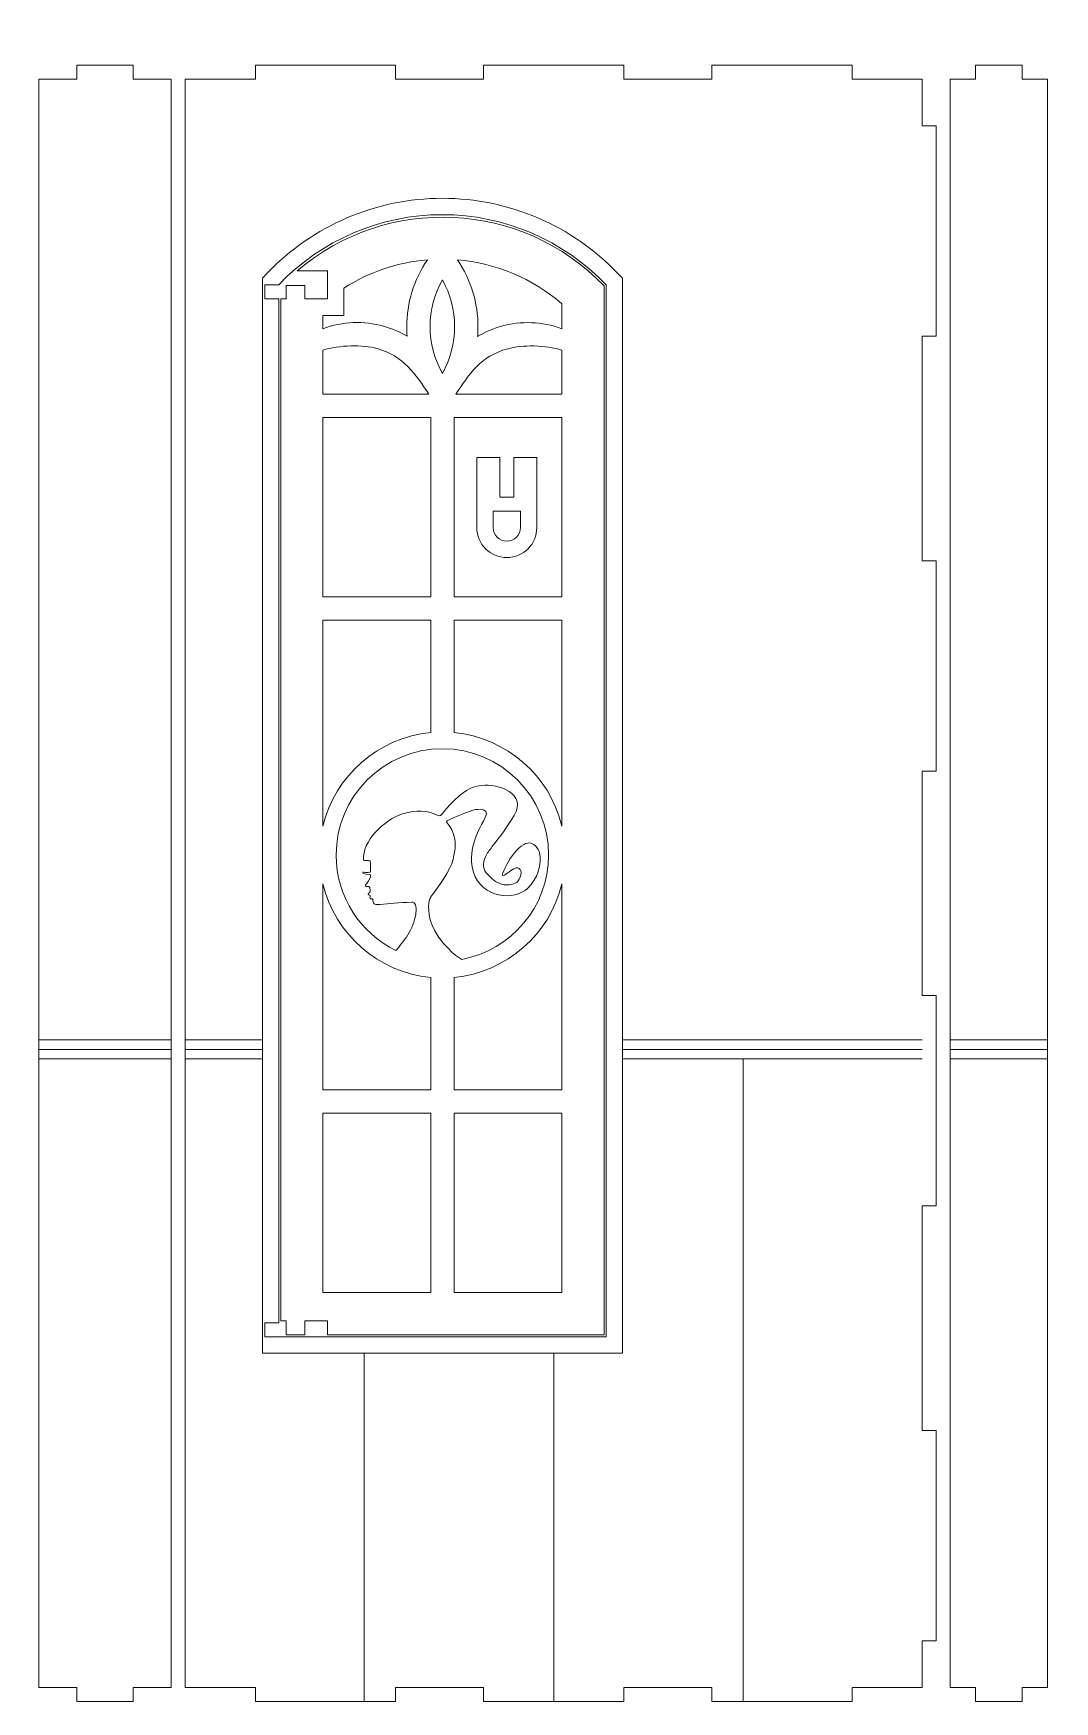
# Model space of a CAD drawing. Header units: millimetres. Extents: x -1649 to 1065, y -1734 to 2335.
# Drawn here: x -790 to -571.5, y -21.5 to 335.3 of the extents above; entities that cross this region are included whole.
import ezdxf

# ---------------------------------------------------------------- set-up
doc = ezdxf.new("R2010")
doc.units = ezdxf.units.MM
doc.header["$MEASUREMENT"] = 0
doc.layers.add('Camada 1', color=7, linetype='Continuous')

msp = doc.modelspace()

# ---------------------------------------------------------------- linework, layer by layer
at = {"layer": 'Camada 1', "color": 250, "lineweight": 20}
for points, knots in [([(-355.1404, 621.2196), (-355.1404, 621.2196), (-615.1403, 621.2196), (-615.1403, 621.2196), (-615.1403, 621.2196), (-615.1403, 621.2196), (-635.1403, 601.2196), (-635.1403, 601.2196), (-635.1403, 601.2196), (-635.1403, 601.2196), (-785.1403, 601.2196), (-785.1403, 601.2196), (-785.1403, 601.2196), (-785.1403, 601.2196), (-785.1403, 636.2196), (-785.1403, 636.2196), (-785.1403, 636.2196), (-785.1403, 636.2196), (-805.1403, 656.2196), (-805.1403, 656.2196), (-805.1403, 656.2196), (-805.1403, 656.2196), (-1045.1402, 656.2196), (-1045.1402, 656.2196), (-1045.1402, 656.2196), (-1045.1402, 656.2196), (-1065.1402, 636.2196), (-1065.1402, 636.2196), (-1065.1402, 636.2196), (-1065.1402, 636.2196), (-1065.1402, 370.5626), (-1065.1402, 370.5626), (-1065.1402, 370.5626), (-978.7741, 323.6996), (-875.8428, 318.427), (-785.1403, 356.2197), (-785.1403, 356.2197), (-785.1403, 356.2197), (-785.1403, 426.2197), (-785.1403, 426.2197), (-785.1403, 426.2197), (-785.1403, 426.2197), (-775.1403, 426.2197), (-775.1403, 426.2197), (-775.1403, 426.2197), (-767.9801, 406.415), (-749.1783, 393.2197), (-728.119, 393.2197), (-728.119, 393.2197), (-728.119, 393.2197), (-697.1616, 393.2197), (-697.1616, 393.2197), (-697.1616, 393.2197), (-676.1023, 393.2197), (-657.3005, 406.415), (-650.1403, 426.2197), (-650.1403, 426.2197), (-650.1403, 426.2197), (-635.1403, 426.2197), (-635.1403, 426.2197), (-635.1403, 426.2197), (-635.1403, 426.2197), (-635.1403, 410.2197), (-635.1403, 410.2197), (-635.1403, 410.2197), (-635.1403, 397.9975), (-623.8903, 391.4697), (-601.3903, 386.9697), (-601.3903, 386.9697), (-578.8903, 382.4697), (-546.2515, 380.2197), (-485.1404, 380.2197), (-485.1404, 380.2197), (-424.0293, 380.2197), (-391.3904, 382.4697), (-368.8904, 386.9697), (-368.8904, 386.9697), (-346.3904, 391.4697), (-335.1404, 397.9975), (-335.1404, 410.2197), (-335.1404, 410.2197), (-335.1404, 410.2197), (-335.1404, 601.2196), (-335.1404, 601.2196), (-335.1404, 601.2196), (-335.1404, 601.2196), (-355.1404, 621.2196), (-355.1404, 621.2196)], [0, 0, 0, 0, 0.04347826, 0.04347826, 0.04347826, 0.04347826, 0.08695652, 0.08695652, 0.08695652, 0.08695652, 0.13043478, 0.13043478, 0.13043478, 0.13043478, 0.17391304, 0.17391304, 0.17391304, 0.17391304, 0.2173913, 0.2173913, 0.2173913, 0.2173913, 0.26086957, 0.26086957, 0.26086957, 0.26086957, 0.30434783, 0.30434783, 0.30434783, 0.30434783, 0.34782609, 0.34782609, 0.34782609, 0.34782609, 0.39130435, 0.39130435, 0.39130435, 0.39130435, 0.43478261, 0.43478261, 0.43478261, 0.43478261, 0.47826087, 0.47826087, 0.47826087, 0.47826087, 0.52173913, 0.52173913, 0.52173913, 0.52173913, 0.56521739, 0.56521739, 0.56521739, 0.56521739, 0.60869565, 0.60869565, 0.60869565, 0.60869565, 0.65217391, 0.65217391, 0.65217391, 0.65217391, 0.69565217, 0.69565217, 0.69565217, 0.69565217, 0.73913043, 0.73913043, 0.73913043, 0.73913043, 0.7826087, 0.7826087, 0.7826087, 0.7826087, 0.82608696, 0.82608696, 0.82608696, 0.82608696, 0.86956522, 0.86956522, 0.86956522, 0.86956522, 0.91304348, 0.91304348, 0.91304348, 0.91304348, 1, 1, 1, 1]), ([(-788.7676, 325.481), (-788.7676, 325.481), (-788.7676, -18.519), (-788.7676, -18.519), (-788.7676, -18.519), (-788.7676, -18.519), (-780.6255, -18.519), (-780.6255, -18.519), (-780.6255, -18.519), (-780.6255, -18.519), (-780.6255, -21.519), (-780.6255, -21.519), (-780.6255, -21.519), (-780.6255, -21.519), (-768.6255, -21.519), (-768.6255, -21.519), (-768.6255, -21.519), (-768.6255, -21.519), (-768.6255, -18.519), (-768.6255, -18.519), (-768.6255, -18.519), (-768.6255, -18.519), (-760.4834, -18.519), (-760.4834, -18.519), (-760.4834, -18.519), (-760.4834, -18.519), (-760.4834, 325.481), (-760.4834, 325.481), (-760.4834, 325.481), (-760.4834, 325.481), (-768.6255, 325.481), (-768.6255, 325.481), (-768.6255, 325.481), (-768.6255, 325.481), (-768.6255, 328.481), (-768.6255, 328.481), (-768.6255, 328.481), (-768.6255, 328.481), (-780.6255, 328.481), (-780.6255, 328.481), (-780.6255, 328.481), (-780.6255, 328.481), (-780.6255, 325.481), (-780.6255, 325.481), (-780.6255, 325.481), (-780.6255, 325.481), (-788.7676, 325.481), (-788.7676, 325.481)], [0, 0, 0, 0, 0.07692308, 0.07692308, 0.07692308, 0.07692308, 0.15384615, 0.15384615, 0.15384615, 0.15384615, 0.23076923, 0.23076923, 0.23076923, 0.23076923, 0.30769231, 0.30769231, 0.30769231, 0.30769231, 0.38461538, 0.38461538, 0.38461538, 0.38461538, 0.46153846, 0.46153846, 0.46153846, 0.46153846, 0.53846154, 0.53846154, 0.53846154, 0.53846154, 0.61538462, 0.61538462, 0.61538462, 0.61538462, 0.69230769, 0.69230769, 0.69230769, 0.69230769, 0.76923077, 0.76923077, 0.76923077, 0.76923077, 0.84615385, 0.84615385, 0.84615385, 0.84615385, 1, 1, 1, 1]), ([(-614.8768, -18.519), (-614.8768, -18.519), (-599.8768, -18.519), (-599.8768, -18.519), (-599.8768, -18.519), (-599.8768, -18.519), (-599.8768, -8.519), (-599.8768, -8.519), (-599.8768, -8.519), (-599.8768, -8.519), (-596.8768, -8.519), (-596.8768, -8.519), (-596.8768, -8.519), (-596.8768, -8.519), (-596.8768, 36.481), (-596.8768, 36.481), (-596.8768, 36.481), (-596.8768, 36.481), (-599.8768, 36.481), (-599.8768, 36.481), (-599.8768, 36.481), (-599.8768, 36.481), (-599.8768, 84.481), (-599.8768, 84.481), (-599.8768, 84.481), (-599.8768, 84.481), (-596.8768, 84.481), (-596.8768, 84.481), (-596.8768, 84.481), (-596.8768, 84.481), (-596.8768, 115.981), (-596.8768, 115.981), (-596.8768, 115.981), (-596.8768, 115.981), (-596.8768, 117.981), (-596.8768, 117.981), (-596.8768, 117.981), (-596.8768, 117.981), (-596.8768, 119.981), (-596.8768, 119.981), (-596.8768, 119.981), (-596.8768, 119.981), (-596.8768, 129.481), (-596.8768, 129.481), (-596.8768, 129.481), (-596.8768, 129.481), (-599.8768, 129.481), (-599.8768, 129.481), (-599.8768, 129.481), (-599.8768, 129.481), (-599.8768, 177.481), (-599.8768, 177.481), (-599.8768, 177.481), (-599.8768, 177.481), (-596.8768, 177.481), (-596.8768, 177.481), (-596.8768, 177.481), (-596.8768, 177.481), (-596.8768, 222.481), (-596.8768, 222.481), (-596.8768, 222.481), (-596.8768, 222.481), (-599.8768, 222.481), (-599.8768, 222.481), (-599.8768, 222.481), (-599.8768, 222.481), (-599.8768, 270.481), (-599.8768, 270.481), (-599.8768, 270.481), (-599.8768, 270.481), (-596.8768, 270.481), (-596.8768, 270.481), (-596.8768, 270.481), (-596.8768, 270.481), (-596.8768, 315.481), (-596.8768, 315.481), (-596.8768, 315.481), (-596.8768, 315.481), (-599.8768, 315.481), (-599.8768, 315.481), (-599.8768, 315.481), (-599.8768, 315.481), (-599.8768, 325.481), (-599.8768, 325.481), (-599.8768, 325.481), (-599.8768, 325.481), (-614.8768, 325.481), (-614.8768, 325.481), (-614.8768, 325.481), (-614.8768, 325.481), (-614.8768, 328.481), (-614.8768, 328.481), (-614.8768, 328.481), (-614.8768, 328.481), (-644.8768, 328.481), (-644.8768, 328.481), (-644.8768, 328.481), (-644.8768, 328.481), (-644.8768, 325.481), (-644.8768, 325.481), (-644.8768, 325.481), (-644.8768, 325.481), (-663.6801, 325.481), (-663.6801, 325.481), (-663.6801, 325.481), (-663.6801, 325.481), (-663.6801, 328.481), (-663.6801, 328.481), (-663.6801, 328.481), (-663.6801, 328.481), (-693.6801, 328.481), (-693.6801, 328.481), (-693.6801, 328.481), (-693.6801, 328.481), (-693.6801, 325.481), (-693.6801, 325.481), (-693.6801, 325.481), (-693.6801, 325.481), (-712.4834, 325.481), (-712.4834, 325.481), (-712.4834, 325.481), (-712.4834, 325.481), (-712.4834, 328.481), (-712.4834, 328.481), (-712.4834, 328.481), (-712.4834, 328.481), (-742.4834, 328.481), (-742.4834, 328.481), (-742.4834, 328.481), (-742.4834, 328.481), (-742.4834, 325.481), (-742.4834, 325.481), (-742.4834, 325.481), (-742.4834, 325.481), (-757.4834, 325.481), (-757.4834, 325.481), (-757.4834, 325.481), (-757.4834, 325.481), (-757.4834, -18.519), (-757.4834, -18.519), (-757.4834, -18.519), (-757.4834, -18.519), (-742.4834, -18.519), (-742.4834, -18.519), (-742.4834, -18.519), (-742.4834, -18.519), (-742.4834, -21.519), (-742.4834, -21.519), (-742.4834, -21.519), (-742.4834, -21.519), (-712.4834, -21.519), (-712.4834, -21.519), (-712.4834, -21.519), (-712.4834, -21.519), (-712.4834, -18.519), (-712.4834, -18.519), (-712.4834, -18.519), (-712.4834, -18.519), (-693.6801, -18.519), (-693.6801, -18.519), (-693.6801, -18.519), (-693.6801, -18.519), (-693.6801, -21.519), (-693.6801, -21.519), (-693.6801, -21.519), (-693.6801, -21.519), (-663.6801, -21.519), (-663.6801, -21.519), (-663.6801, -21.519), (-663.6801, -21.519), (-663.6801, -18.519), (-663.6801, -18.519), (-663.6801, -18.519), (-663.6801, -18.519), (-644.8768, -18.519), (-644.8768, -18.519), (-644.8768, -18.519), (-644.8768, -18.519), (-644.8768, -21.519), (-644.8768, -21.519), (-644.8768, -21.519), (-644.8768, -21.519), (-614.8768, -21.519), (-614.8768, -21.519), (-614.8768, -21.519), (-614.8768, -21.519), (-614.8768, -18.519), (-614.8768, -18.519)], [0, 0, 0, 0, 0.02083333, 0.02083333, 0.02083333, 0.02083333, 0.04166667, 0.04166667, 0.04166667, 0.04166667, 0.0625, 0.0625, 0.0625, 0.0625, 0.08333333, 0.08333333, 0.08333333, 0.08333333, 0.10416667, 0.10416667, 0.10416667, 0.10416667, 0.125, 0.125, 0.125, 0.125, 0.14583333, 0.14583333, 0.14583333, 0.14583333, 0.16666667, 0.16666667, 0.16666667, 0.16666667, 0.1875, 0.1875, 0.1875, 0.1875, 0.20833333, 0.20833333, 0.20833333, 0.20833333, 0.22916667, 0.22916667, 0.22916667, 0.22916667, 0.25, 0.25, 0.25, 0.25, 0.27083333, 0.27083333, 0.27083333, 0.27083333, 0.29166667, 0.29166667, 0.29166667, 0.29166667, 0.3125, 0.3125, 0.3125, 0.3125, 0.33333333, 0.33333333, 0.33333333, 0.33333333, 0.35416667, 0.35416667, 0.35416667, 0.35416667, 0.375, 0.375, 0.375, 0.375, 0.39583333, 0.39583333, 0.39583333, 0.39583333, 0.41666667, 0.41666667, 0.41666667, 0.41666667, 0.4375, 0.4375, 0.4375, 0.4375, 0.45833333, 0.45833333, 0.45833333, 0.45833333, 0.47916667, 0.47916667, 0.47916667, 0.47916667, 0.5, 0.5, 0.5, 0.5, 0.52083333, 0.52083333, 0.52083333, 0.52083333, 0.54166667, 0.54166667, 0.54166667, 0.54166667, 0.5625, 0.5625, 0.5625, 0.5625, 0.58333333, 0.58333333, 0.58333333, 0.58333333, 0.60416667, 0.60416667, 0.60416667, 0.60416667, 0.625, 0.625, 0.625, 0.625, 0.64583333, 0.64583333, 0.64583333, 0.64583333, 0.66666667, 0.66666667, 0.66666667, 0.66666667, 0.6875, 0.6875, 0.6875, 0.6875, 0.70833333, 0.70833333, 0.70833333, 0.70833333, 0.72916667, 0.72916667, 0.72916667, 0.72916667, 0.75, 0.75, 0.75, 0.75, 0.77083333, 0.77083333, 0.77083333, 0.77083333, 0.79166667, 0.79166667, 0.79166667, 0.79166667, 0.8125, 0.8125, 0.8125, 0.8125, 0.83333333, 0.83333333, 0.83333333, 0.83333333, 0.85416667, 0.85416667, 0.85416667, 0.85416667, 0.875, 0.875, 0.875, 0.875, 0.89583333, 0.89583333, 0.89583333, 0.89583333, 0.91666667, 0.91666667, 0.91666667, 0.91666667, 0.9375, 0.9375, 0.9375, 0.9375, 0.95833333, 0.95833333, 0.95833333, 0.95833333, 1, 1, 1, 1]), ([(-593.8768, 325.481), (-593.8768, 325.481), (-593.8768, -18.519), (-593.8768, -18.519), (-593.8768, -18.519), (-593.8768, -18.519), (-588.4626, -18.519), (-588.4626, -18.519), (-588.4626, -18.519), (-588.4626, -18.519), (-588.4626, -21.519), (-588.4626, -21.519), (-588.4626, -21.519), (-588.4626, -21.519), (-578.4626, -21.519), (-578.4626, -21.519), (-578.4626, -21.519), (-578.4626, -21.519), (-578.4626, -18.519), (-578.4626, -18.519), (-578.4626, -18.519), (-578.4626, -18.519), (-573.0484, -18.519), (-573.0484, -18.519), (-573.0484, -18.519), (-573.0484, -18.519), (-573.0484, 325.481), (-573.0484, 325.481), (-573.0484, 325.481), (-573.0484, 325.481), (-578.4626, 325.481), (-578.4626, 325.481), (-578.4626, 325.481), (-578.4626, 325.481), (-578.4626, 328.481), (-578.4626, 328.481), (-578.4626, 328.481), (-578.4626, 328.481), (-588.4626, 328.481), (-588.4626, 328.481), (-588.4626, 328.481), (-588.4626, 328.481), (-588.4626, 325.481), (-588.4626, 325.481), (-588.4626, 325.481), (-588.4626, 325.481), (-593.8768, 325.481), (-593.8768, 325.481)], [0, 0, 0, 0, 0.07692308, 0.07692308, 0.07692308, 0.07692308, 0.15384615, 0.15384615, 0.15384615, 0.15384615, 0.23076923, 0.23076923, 0.23076923, 0.23076923, 0.30769231, 0.30769231, 0.30769231, 0.30769231, 0.38461538, 0.38461538, 0.38461538, 0.38461538, 0.46153846, 0.46153846, 0.46153846, 0.46153846, 0.53846154, 0.53846154, 0.53846154, 0.53846154, 0.61538462, 0.61538462, 0.61538462, 0.61538462, 0.69230769, 0.69230769, 0.69230769, 0.69230769, 0.76923077, 0.76923077, 0.76923077, 0.76923077, 0.84615385, 0.84615385, 0.84615385, 0.84615385, 1, 1, 1, 1]), ([(-667.9174, 281.2529), (-685.4821, 299.5424), (-714.2674, 300.9466), (-733.5288, 284.4535), (-733.5288, 284.4535), (-733.5288, 284.4535), (-727.0554, 284.4535), (-727.0554, 284.4535), (-727.0554, 284.4535), (-727.0554, 284.4535), (-727.0554, 278.4535), (-727.0554, 278.4535), (-727.0554, 278.4535), (-727.0554, 278.4535), (-731.9174, 278.4535), (-731.9174, 278.4535), (-731.9174, 278.4535), (-731.9174, 278.4535), (-731.9174, 281.3535), (-731.9174, 281.3535), (-731.9174, 281.3535), (-731.9174, 281.3535), (-735.9174, 281.3535), (-735.9174, 281.3535), (-735.9174, 281.3535), (-735.9174, 281.3535), (-735.9174, 278.4535), (-735.9174, 278.4535), (-735.9174, 278.4535), (-735.9174, 278.4535), (-737.0554, 278.4535), (-737.0554, 278.4535), (-737.0554, 278.4535), (-737.0554, 278.4535), (-737.0554, 59.9536), (-737.0554, 59.9536), (-737.0554, 59.9536), (-737.0554, 59.9536), (-735.9174, 59.9536), (-735.9174, 59.9536), (-735.9174, 59.9536), (-735.9174, 59.9536), (-735.9174, 56.9536), (-735.9174, 56.9536), (-735.9174, 56.9536), (-735.9174, 56.9536), (-731.9174, 56.9536), (-731.9174, 56.9536), (-731.9174, 56.9536), (-731.9174, 56.9536), (-731.9174, 59.9536), (-731.9174, 59.9536), (-731.9174, 59.9536), (-731.9174, 59.9536), (-727.0554, 59.9536), (-727.0554, 59.9536), (-727.0554, 59.9536), (-727.0554, 59.9536), (-727.0554, 56.9536), (-727.0554, 56.9536), (-727.0554, 56.9536), (-727.0554, 56.9536), (-667.9174, 56.9536), (-667.9174, 56.9536), (-667.9174, 56.9536), (-667.9174, 56.9536), (-667.9174, 281.2529), (-667.9174, 281.2529)], [0, 0, 0, 0, 0.05555556, 0.05555556, 0.05555556, 0.05555556, 0.11111111, 0.11111111, 0.11111111, 0.11111111, 0.16666667, 0.16666667, 0.16666667, 0.16666667, 0.22222222, 0.22222222, 0.22222222, 0.22222222, 0.27777778, 0.27777778, 0.27777778, 0.27777778, 0.33333333, 0.33333333, 0.33333333, 0.33333333, 0.38888889, 0.38888889, 0.38888889, 0.38888889, 0.44444444, 0.44444444, 0.44444444, 0.44444444, 0.5, 0.5, 0.5, 0.5, 0.55555556, 0.55555556, 0.55555556, 0.55555556, 0.61111111, 0.61111111, 0.61111111, 0.61111111, 0.66666667, 0.66666667, 0.66666667, 0.66666667, 0.72222222, 0.72222222, 0.72222222, 0.72222222, 0.77777778, 0.77777778, 0.77777778, 0.77777778, 0.83333333, 0.83333333, 0.83333333, 0.83333333, 0.88888889, 0.88888889, 0.88888889, 0.88888889, 1, 1, 1, 1]), ([(-667.4834, 56.481), (-667.4834, 56.481), (-740.4834, 56.481), (-740.4834, 56.481), (-740.4834, 56.481), (-740.4834, 56.481), (-740.4834, 59.481), (-740.4834, 59.481), (-740.4834, 59.481), (-740.4834, 59.481), (-737.4834, 59.481), (-737.4834, 59.481), (-737.4834, 59.481), (-737.4834, 59.481), (-737.4834, 278.481), (-737.4834, 278.481), (-737.4834, 278.481), (-737.4834, 278.481), (-740.4834, 278.481), (-740.4834, 278.481), (-740.4834, 278.481), (-740.4834, 278.481), (-740.4834, 281.481), (-740.4834, 281.481), (-740.4834, 281.481), (-740.4834, 281.481), (-737.4834, 281.481), (-737.4834, 281.481), (-737.4834, 281.481), (-728.3608, 291.0597), (-715.7111, 296.481), (-702.4834, 296.481), (-702.4834, 296.481), (-689.2557, 296.481), (-676.606, 291.0597), (-667.4834, 281.481), (-667.4834, 281.481), (-667.4834, 281.481), (-667.4834, 56.481), (-667.4834, 56.481)], [0, 0, 0, 0, 0.09090909, 0.09090909, 0.09090909, 0.09090909, 0.18181818, 0.18181818, 0.18181818, 0.18181818, 0.27272727, 0.27272727, 0.27272727, 0.27272727, 0.36363636, 0.36363636, 0.36363636, 0.36363636, 0.45454545, 0.45454545, 0.45454545, 0.45454545, 0.54545455, 0.54545455, 0.54545455, 0.54545455, 0.63636364, 0.63636364, 0.63636364, 0.63636364, 0.72727273, 0.72727273, 0.72727273, 0.72727273, 0.81818182, 0.81818182, 0.81818182, 0.81818182, 1, 1, 1, 1]), ([(-728.0554, 272.0921), (-723.7989, 273.6799), (-719.2726, 273.8108), (-715.0972, 272.6558), (-715.0972, 272.6558), (-713.3258, 272.1658), (-711.6186, 271.4434), (-710.023, 270.502), (-710.023, 270.502), (-710.0779, 271.1811), (-710.1055, 271.8618), (-710.1055, 272.5424), (-710.1055, 272.5424), (-710.1055, 277.5278), (-708.6338, 282.5178), (-705.6914, 286.8234), (-705.6914, 286.8234), (-712.0795, 286.2967), (-718.2105, 284.2048), (-723.5554, 280.7727), (-723.5554, 280.7727), (-723.5554, 280.7727), (-723.5554, 274.9535), (-723.5554, 274.9535), (-723.5554, 274.9535), (-723.5554, 274.9535), (-728.0554, 274.9535), (-728.0554, 274.9535), (-728.0554, 274.9535), (-728.0554, 274.9535), (-728.0554, 272.0921), (-728.0554, 272.0921)], [0, 0, 0, 0, 0.11111111, 0.11111111, 0.11111111, 0.11111111, 0.22222222, 0.22222222, 0.22222222, 0.22222222, 0.33333333, 0.33333333, 0.33333333, 0.33333333, 0.44444444, 0.44444444, 0.44444444, 0.44444444, 0.55555556, 0.55555556, 0.55555556, 0.55555556, 0.66666667, 0.66666667, 0.66666667, 0.66666667, 0.77777778, 0.77777778, 0.77777778, 0.77777778, 1, 1, 1, 1]), ([(-699.2811, 286.823), (-696.3389, 282.5174), (-694.8674, 277.5275), (-694.8674, 272.5424), (-694.8674, 272.5424), (-694.8674, 271.8381), (-694.8968, 271.1337), (-694.9555, 270.4312), (-694.9555, 270.4312), (-693.3535, 271.3843), (-691.6392, 272.1181), (-689.8607, 272.6173), (-689.8607, 272.6173), (-685.6914, 273.7875), (-681.171, 273.6759), (-676.9174, 272.0918), (-676.9174, 272.0918), (-676.9174, 272.0918), (-676.9174, 277.4014), (-676.9174, 277.4014), (-676.9174, 277.4014), (-683.1767, 282.8386), (-691.0135, 286.1414), (-699.2811, 286.823)], [0, 0, 0, 0, 0.14285714, 0.14285714, 0.14285714, 0.14285714, 0.28571429, 0.28571429, 0.28571429, 0.28571429, 0.42857143, 0.42857143, 0.42857143, 0.42857143, 0.57142857, 0.57142857, 0.57142857, 0.57142857, 0.71428571, 0.71428571, 0.71428571, 0.71428571, 1, 1, 1, 1]), ([(-705.1055, 272.5424), (-705.1055, 269.0867), (-704.2322, 265.6345), (-702.4864, 262.5393), (-702.4864, 262.5393), (-700.7406, 265.6345), (-699.8674, 269.0868), (-699.8674, 272.5424), (-699.8674, 272.5424), (-699.8674, 275.9979), (-700.7406, 279.4503), (-702.4864, 282.5455), (-702.4864, 282.5455), (-704.2322, 279.4503), (-705.1055, 275.998), (-705.1055, 272.5424)], [0, 0, 0, 0, 0.2, 0.2, 0.2, 0.2, 0.4, 0.4, 0.4, 0.4, 0.6, 0.6, 0.6, 0.6, 1, 1, 1, 1]), ([(-705.3583, 258.1293), (-705.3583, 258.1293), (-728.0554, 258.1293), (-728.0554, 258.1293), (-728.0554, 258.1293), (-728.0554, 258.1293), (-728.0554, 267.4868), (-728.0554, 267.4868), (-728.0554, 267.4868), (-724.5559, 268.6302), (-719.5338, 268.7111), (-716.4254, 267.8512), (-716.4254, 267.8512), (-710.773, 266.2877), (-708.221, 262.3398), (-705.3583, 258.1293)], [0, 0, 0, 0, 0.2, 0.2, 0.2, 0.2, 0.4, 0.4, 0.4, 0.4, 0.6, 0.6, 0.6, 0.6, 1, 1, 1, 1]), ([(-676.9174, 258.1293), (-676.9174, 258.1293), (-699.6169, 258.1293), (-699.6169, 258.1293), (-699.6169, 258.1293), (-696.7651, 262.3411), (-694.3271, 266.181), (-688.5131, 267.8127), (-688.5131, 267.8127), (-685.411, 268.6833), (-680.4024, 268.6197), (-676.9174, 267.486), (-676.9174, 267.486), (-676.9174, 267.486), (-676.9174, 258.1293), (-676.9174, 258.1293)], [0, 0, 0, 0, 0.2, 0.2, 0.2, 0.2, 0.4, 0.4, 0.4, 0.4, 0.6, 0.6, 0.6, 0.6, 1, 1, 1, 1]), ([(-728.0554, 253.1293), (-728.0554, 253.1293), (-704.9865, 253.1293), (-704.9865, 253.1293), (-704.9865, 253.1293), (-704.9865, 253.1293), (-704.9865, 214.7464), (-704.9865, 214.7464), (-704.9865, 214.7464), (-704.9865, 214.7464), (-728.0554, 214.7464), (-728.0554, 214.7464), (-728.0554, 214.7464), (-728.0554, 214.7464), (-728.0554, 253.1293), (-728.0554, 253.1293)], [0, 0, 0, 0, 0.2, 0.2, 0.2, 0.2, 0.4, 0.4, 0.4, 0.4, 0.6, 0.6, 0.6, 0.6, 1, 1, 1, 1]), ([(-699.9865, 253.1293), (-699.9865, 253.1293), (-676.9174, 253.1293), (-676.9174, 253.1293), (-676.9174, 253.1293), (-676.9174, 253.1293), (-676.9174, 214.7464), (-676.9174, 214.7464), (-676.9174, 214.7464), (-676.9174, 214.7464), (-699.9865, 214.7464), (-699.9865, 214.7464), (-699.9865, 214.7464), (-699.9865, 214.7464), (-699.9865, 253.1293), (-699.9865, 253.1293)], [0, 0, 0, 0, 0.2, 0.2, 0.2, 0.2, 0.4, 0.4, 0.4, 0.4, 0.6, 0.6, 0.6, 0.6, 1, 1, 1, 1]), ([(-687.2044, 236.0677), (-687.2044, 236.0677), (-690.2044, 236.0677), (-690.2044, 236.0677), (-690.2044, 236.0677), (-690.2044, 236.0677), (-690.2044, 244.5677), (-690.2044, 244.5677), (-690.2044, 244.5677), (-690.2044, 244.5677), (-695.1199, 244.5677), (-695.1199, 244.5677), (-695.1199, 244.5677), (-695.1199, 244.5677), (-695.1199, 229.5677), (-695.1199, 229.5677), (-695.1199, 229.5677), (-695.1199, 226.0246), (-692.2476, 223.1523), (-688.7044, 223.1523), (-688.7044, 223.1523), (-685.1613, 223.1523), (-682.2889, 226.0245), (-682.2889, 229.5677), (-682.2889, 229.5677), (-682.2889, 229.5677), (-682.2889, 244.5677), (-682.2889, 244.5677), (-682.2889, 244.5677), (-682.2889, 244.5677), (-687.2044, 244.5677), (-687.2044, 244.5677), (-687.2044, 244.5677), (-687.2044, 244.5677), (-687.2044, 236.0677), (-687.2044, 236.0677)], [0, 0, 0, 0, 0.1, 0.1, 0.1, 0.1, 0.2, 0.2, 0.2, 0.2, 0.3, 0.3, 0.3, 0.3, 0.4, 0.4, 0.4, 0.4, 0.5, 0.5, 0.5, 0.5, 0.6, 0.6, 0.6, 0.6, 0.7, 0.7, 0.7, 0.7, 0.8, 0.8, 0.8, 0.8, 1, 1, 1, 1]), ([(-691.6199, 233.0677), (-691.6199, 233.0677), (-685.7889, 233.0677), (-685.7889, 233.0677), (-685.7889, 233.0677), (-685.7889, 233.0677), (-685.7889, 229.5677), (-685.7889, 229.5677), (-685.7889, 229.5677), (-685.7889, 227.9576), (-687.0942, 226.6523), (-688.7044, 226.6523), (-688.7044, 226.6523), (-690.3146, 226.6523), (-691.6199, 227.9576), (-691.6199, 229.5677), (-691.6199, 229.5677), (-691.6199, 229.5677), (-691.6199, 233.0677), (-691.6199, 233.0677)], [0, 0, 0, 0, 0.16666667, 0.16666667, 0.16666667, 0.16666667, 0.33333333, 0.33333333, 0.33333333, 0.33333333, 0.5, 0.5, 0.5, 0.5, 0.66666667, 0.66666667, 0.66666667, 0.66666667, 1, 1, 1, 1]), ([(-728.0554, 209.7464), (-728.0554, 209.7464), (-704.9865, 209.7464), (-704.9865, 209.7464), (-704.9865, 209.7464), (-704.9865, 209.7464), (-704.9865, 185.7266), (-704.9865, 185.7266), (-704.9865, 185.7266), (-716.2453, 184.6603), (-725.4578, 176.4695), (-728.0554, 165.7232), (-728.0554, 165.7232), (-728.0554, 165.7232), (-728.0554, 209.7464), (-728.0554, 209.7464)], [0, 0, 0, 0, 0.2, 0.2, 0.2, 0.2, 0.4, 0.4, 0.4, 0.4, 0.6, 0.6, 0.6, 0.6, 1, 1, 1, 1]), ([(-699.9865, 209.7464), (-699.9865, 209.7464), (-676.9174, 209.7464), (-676.9174, 209.7464), (-676.9174, 209.7464), (-676.9174, 209.7464), (-676.9174, 165.7226), (-676.9174, 165.7226), (-676.9174, 165.7226), (-679.5152, 176.4687), (-688.7283, 184.6601), (-699.9865, 185.7266), (-699.9865, 185.7266), (-699.9865, 185.7266), (-699.9865, 209.7464), (-699.9865, 209.7464)], [0, 0, 0, 0, 0.2, 0.2, 0.2, 0.2, 0.4, 0.4, 0.4, 0.4, 0.6, 0.6, 0.6, 0.6, 1, 1, 1, 1]), ([(-698.3461, 137.208), (-698.3668, 137.2174), (-701.8059, 139.1993), (-704.1186, 143.3434), (-704.1186, 143.3434), (-705.8982, 146.5334), (-705.4119, 149.5948), (-705.216, 149.9885), (-705.216, 149.9885), (-705.1182, 150.1921), (-704.9921, 150.487), (-704.7846, 150.7894), (-704.7846, 150.7894), (-703.4803, 152.5748), (-700.7255, 156.263), (-700.1821, 158.6235), (-700.1821, 158.6235), (-699.6813, 160.759), (-699.3777, 162.4347), (-700.4949, 164.9078), (-700.4949, 164.9078), (-701.0604, 166.163), (-701.5728, 166.2934), (-701.5783, 166.6406), (-701.5783, 166.6406), (-701.5888, 166.9034), (-701.0706, 167.0443), (-699.8106, 167.6085), (-699.8106, 167.6085), (-697.8922, 168.4622), (-696.224, 169.1963), (-694.9301, 169.3081), (-694.9301, 169.3081), (-693.635, 169.4279), (-693.0724, 169.1299), (-693.0818, 168.3495), (-693.0818, 168.3495), (-693.0948, 167.3504), (-694.8731, 165.26), (-695.7514, 162.0903), (-695.7514, 162.0903), (-696.3087, 160.0632), (-696.4922, 158.0129), (-695.827, 155.87), (-695.827, 155.87), (-694.093, 150.3017), (-686.9983, 149.6799), (-684.2408, 152.4389), (-684.2408, 152.4389), (-682.2507, 154.4437), (-680.9718, 157.397), (-681.8151, 160.2914), (-681.8151, 160.2914), (-681.9939, 160.8991), (-682.4466, 161.393), (-682.9489, 161.7953), (-682.9489, 161.7953), (-684.9875, 163.4265), (-688.434, 158.8496), (-689.6096, 155.5332), (-689.6096, 155.5332), (-689.6709, 155.3791), (-689.828, 154.9106), (-689.2172, 155.2438), (-689.2172, 155.2438), (-688.7692, 155.491), (-688.2973, 155.8671), (-687.8852, 156.1861), (-687.8852, 156.1861), (-687.0103, 156.7745), (-686.0735, 157.1666), (-685.6748, 156.1629), (-685.6748, 156.1629), (-685.4284, 155.5332), (-685.9285, 154.4761), (-686.5054, 153.7414), (-686.5054, 153.7414), (-686.7567, 153.5167), (-688.308, 152.7755), (-689.8673, 153.3315), (-689.8673, 153.3315), (-691.0259, 153.7414), (-692.0323, 154.4437), (-692.7115, 155.3331), (-692.7115, 155.3331), (-693.9088, 156.2899), (-693.8928, 157.8184), (-693.2812, 159.1643), (-693.2812, 159.1643), (-692.8962, 160.0041), (-692.4484, 160.5119), (-691.8755, 161.2634), (-691.8755, 161.2634), (-690.0323, 163.6766), (-688.8137, 165.2721), (-687.1491, 167.964), (-687.1491, 167.964), (-684.2569, 172.6437), (-690.4837, 174.9164), (-694.1282, 174.3762), (-694.1282, 174.3762), (-695.5287, 174.1706), (-696.5282, 174.2296), (-698.8794, 172.1879), (-698.8794, 172.1879), (-702.1246, 169.3751), (-702.6114, 167.8886), (-703.0842, 167.8987), (-703.0842, 167.8987), (-703.2332, 167.8987), (-703.5169, 168.0445), (-703.6142, 168.0881), (-703.6142, 168.0881), (-705.7759, 169.1273), (-708.1813, 169.1975), (-710.7758, 168.3989), (-710.7758, 168.3989), (-715.0861, 167.0592), (-719.7034, 162.3412), (-719.3265, 158.5362), (-719.3265, 158.5362), (-719.2997, 158.2785), (-719.0935, 158.3445), (-718.662, 158.3754), (-718.662, 158.3754), (-718.4531, 158.4007), (-718.0979, 158.4049), (-718.006, 158.3191), (-718.006, 158.3191), (-717.9151, 158.2304), (-717.8517, 158.0578), (-717.8368, 157.6937), (-717.8368, 157.6937), (-717.8215, 157.1468), (-717.8215, 156.5781), (-717.8271, 156.111), (-717.8271, 156.111), (-717.8368, 155.9431), (-718.025, 155.7538), (-718.8128, 155.7937), (-718.8128, 155.7937), (-719.0375, 155.8038), (-719.5946, 155.9771), (-719.518, 155.8038), (-719.518, 155.8038), (-719.462, 155.637), (-719.0935, 155.4066), (-718.1723, 155.3658), (-718.1723, 155.3658), (-718.0397, 155.3629), (-717.8812, 155.3932), (-717.8497, 155.2898), (-717.8497, 155.2898), (-717.7448, 154.9282), (-718.3189, 153.8547), (-718.6731, 153.4386), (-718.6731, 153.4386), (-718.7555, 153.2965), (-719.1162, 152.9391), (-719.0068, 152.8467), (-719.0068, 152.8467), (-718.8162, 152.7192), (-718.1387, 152.9391), (-718.025, 152.6172), (-718.025, 152.6172), (-717.9314, 152.3822), (-717.9487, 152.0424), (-717.9487, 151.7077), (-717.9487, 151.7077), (-717.9248, 151.5911), (-718.345, 151.3805), (-718.3189, 151.2549), (-718.3189, 151.2549), (-718.3313, 151.182), (-718.3593, 151.1014), (-718.2151, 151.0105), (-718.2151, 151.0105), (-718.1317, 150.9367), (-718.0238, 150.9654), (-717.9487, 150.854), (-717.9487, 150.854), (-717.8787, 150.6553), (-718.0143, 150.5358), (-717.9762, 150.4732), (-717.9762, 150.4732), (-717.9882, 150.385), (-717.9151, 150.2869), (-717.7948, 150.1864), (-717.7948, 150.1864), (-717.2223, 150.211), (-717.4571, 149.9645), (-717.2291, 149.3431), (-717.2291, 149.3431), (-717.0437, 148.8461), (-716.6108, 148.8994), (-715.7884, 148.9734), (-715.7884, 148.9734), (-713.8355, 149.1558), (-711.7181, 149.3431), (-709.1143, 149.4515), (-709.1143, 149.4515), (-708.173, 149.4942), (-707.9832, 148.601), (-708.1289, 147.1688), (-708.1289, 147.1688), (-708.2433, 146.0538), (-708.7162, 144.3907), (-709.5741, 142.9502), (-709.5741, 142.9502), (-710.3245, 141.6904), (-711.3933, 140.3484), (-712.4027, 139.105), (-712.4027, 139.105), (-719.9747, 142.7947), (-725.2051, 150.5658), (-725.2051, 159.5418), (-725.2051, 159.5418), (-725.2051, 172.0684), (-715.0134, 182.2585), (-702.4866, 182.2585), (-702.4866, 182.2585), (-689.959, 182.2585), (-679.7694, 172.0684), (-679.7694, 159.5418), (-679.7694, 159.5418), (-679.7694, 148.4286), (-687.7917, 139.1612), (-698.3461, 137.208)], [0, 0, 0, 0, 0.01724138, 0.01724138, 0.01724138, 0.01724138, 0.03448276, 0.03448276, 0.03448276, 0.03448276, 0.05172414, 0.05172414, 0.05172414, 0.05172414, 0.06896552, 0.06896552, 0.06896552, 0.06896552, 0.0862069, 0.0862069, 0.0862069, 0.0862069, 0.10344828, 0.10344828, 0.10344828, 0.10344828, 0.12068966, 0.12068966, 0.12068966, 0.12068966, 0.13793103, 0.13793103, 0.13793103, 0.13793103, 0.15517241, 0.15517241, 0.15517241, 0.15517241, 0.17241379, 0.17241379, 0.17241379, 0.17241379, 0.18965517, 0.18965517, 0.18965517, 0.18965517, 0.20689655, 0.20689655, 0.20689655, 0.20689655, 0.22413793, 0.22413793, 0.22413793, 0.22413793, 0.24137931, 0.24137931, 0.24137931, 0.24137931, 0.25862069, 0.25862069, 0.25862069, 0.25862069, 0.27586207, 0.27586207, 0.27586207, 0.27586207, 0.29310345, 0.29310345, 0.29310345, 0.29310345, 0.31034483, 0.31034483, 0.31034483, 0.31034483, 0.32758621, 0.32758621, 0.32758621, 0.32758621, 0.34482759, 0.34482759, 0.34482759, 0.34482759, 0.36206897, 0.36206897, 0.36206897, 0.36206897, 0.37931034, 0.37931034, 0.37931034, 0.37931034, 0.39655172, 0.39655172, 0.39655172, 0.39655172, 0.4137931, 0.4137931, 0.4137931, 0.4137931, 0.43103448, 0.43103448, 0.43103448, 0.43103448, 0.44827586, 0.44827586, 0.44827586, 0.44827586, 0.46551724, 0.46551724, 0.46551724, 0.46551724, 0.48275862, 0.48275862, 0.48275862, 0.48275862, 0.5, 0.5, 0.5, 0.5, 0.51724138, 0.51724138, 0.51724138, 0.51724138, 0.53448276, 0.53448276, 0.53448276, 0.53448276, 0.55172414, 0.55172414, 0.55172414, 0.55172414, 0.56896552, 0.56896552, 0.56896552, 0.56896552, 0.5862069, 0.5862069, 0.5862069, 0.5862069, 0.60344828, 0.60344828, 0.60344828, 0.60344828, 0.62068966, 0.62068966, 0.62068966, 0.62068966, 0.63793103, 0.63793103, 0.63793103, 0.63793103, 0.65517241, 0.65517241, 0.65517241, 0.65517241, 0.67241379, 0.67241379, 0.67241379, 0.67241379, 0.68965517, 0.68965517, 0.68965517, 0.68965517, 0.70689655, 0.70689655, 0.70689655, 0.70689655, 0.72413793, 0.72413793, 0.72413793, 0.72413793, 0.74137931, 0.74137931, 0.74137931, 0.74137931, 0.75862069, 0.75862069, 0.75862069, 0.75862069, 0.77586207, 0.77586207, 0.77586207, 0.77586207, 0.79310345, 0.79310345, 0.79310345, 0.79310345, 0.81034483, 0.81034483, 0.81034483, 0.81034483, 0.82758621, 0.82758621, 0.82758621, 0.82758621, 0.84482759, 0.84482759, 0.84482759, 0.84482759, 0.86206897, 0.86206897, 0.86206897, 0.86206897, 0.87931034, 0.87931034, 0.87931034, 0.87931034, 0.89655172, 0.89655172, 0.89655172, 0.89655172, 0.9137931, 0.9137931, 0.9137931, 0.9137931, 0.93103448, 0.93103448, 0.93103448, 0.93103448, 0.94827586, 0.94827586, 0.94827586, 0.94827586, 0.96551724, 0.96551724, 0.96551724, 0.96551724, 1, 1, 1, 1]), ([(-704.9865, 109.3364), (-704.9865, 109.3364), (-728.0554, 109.3364), (-728.0554, 109.3364), (-728.0554, 109.3364), (-728.0554, 109.3364), (-728.0554, 153.3596), (-728.0554, 153.3596), (-728.0554, 153.3596), (-725.4579, 142.6127), (-716.2462, 134.4224), (-704.9865, 133.3562), (-704.9865, 133.3562), (-704.9865, 133.3562), (-704.9865, 109.3364), (-704.9865, 109.3364)], [0, 0, 0, 0, 0.2, 0.2, 0.2, 0.2, 0.4, 0.4, 0.4, 0.4, 0.6, 0.6, 0.6, 0.6, 1, 1, 1, 1]), ([(-676.9174, 109.3364), (-676.9174, 109.3364), (-699.9865, 109.3364), (-699.9865, 109.3364), (-699.9865, 109.3364), (-699.9865, 109.3364), (-699.9865, 133.3562), (-699.9865, 133.3562), (-699.9865, 133.3562), (-688.7274, 134.4227), (-679.515, 142.6137), (-676.9174, 153.3603), (-676.9174, 153.3603), (-676.9174, 153.3603), (-676.9174, 109.3364), (-676.9174, 109.3364)], [0, 0, 0, 0, 0.2, 0.2, 0.2, 0.2, 0.4, 0.4, 0.4, 0.4, 0.6, 0.6, 0.6, 0.6, 1, 1, 1, 1]), ([(-728.0554, 104.3364), (-728.0554, 104.3364), (-704.9865, 104.3364), (-704.9865, 104.3364), (-704.9865, 104.3364), (-704.9865, 104.3364), (-704.9865, 65.9536), (-704.9865, 65.9536), (-704.9865, 65.9536), (-704.9865, 65.9536), (-728.0554, 65.9536), (-728.0554, 65.9536), (-728.0554, 65.9536), (-728.0554, 65.9536), (-728.0554, 104.3364), (-728.0554, 104.3364)], [0, 0, 0, 0, 0.2, 0.2, 0.2, 0.2, 0.4, 0.4, 0.4, 0.4, 0.6, 0.6, 0.6, 0.6, 1, 1, 1, 1]), ([(-699.9865, 104.3364), (-699.9865, 104.3364), (-676.9174, 104.3364), (-676.9174, 104.3364), (-676.9174, 104.3364), (-676.9174, 104.3364), (-676.9174, 65.9536), (-676.9174, 65.9536), (-676.9174, 65.9536), (-676.9174, 65.9536), (-699.9865, 65.9536), (-699.9865, 65.9536), (-699.9865, 65.9536), (-699.9865, 65.9536), (-699.9865, 104.3364), (-699.9865, 104.3364)], [0, 0, 0, 0, 0.2, 0.2, 0.2, 0.2, 0.4, 0.4, 0.4, 0.4, 0.6, 0.6, 0.6, 0.6, 1, 1, 1, 1])]:
    msp.add_open_spline(points, degree=3, knots=knots, dxfattribs=at)
at = {"layer": 'Camada 1', "color": 240, "lineweight": 20}
msp.add_open_spline([(-740.0179, 283.8948), (-730.2353, 294.1667), (-716.6684, 299.9812), (-702.4834, 299.9812), (-702.4834, 299.9812), (-688.2984, 299.9812), (-674.7315, 294.1667), (-664.9489, 283.8948), (-664.9489, 283.8948), (-664.9489, 283.8948), (-663.9834, 282.881), (-663.9834, 282.881), (-663.9834, 282.881), (-663.9834, 282.881), (-663.9834, 52.981), (-663.9834, 52.981), (-663.9834, 52.981), (-663.9834, 52.981), (-740.9834, 52.981), (-740.9834, 52.981), (-740.9834, 52.981), (-740.9834, 52.981), (-740.9834, 282.881), (-740.9834, 282.881), (-740.9834, 282.881), (-740.9834, 282.881), (-740.0179, 283.8948), (-740.0179, 283.8948)], degree=3, knots=[0, 0, 0, 0, 0.125, 0.125, 0.125, 0.125, 0.25, 0.25, 0.25, 0.25, 0.375, 0.375, 0.375, 0.375, 0.5, 0.5, 0.5, 0.5, 0.625, 0.625, 0.625, 0.625, 0.75, 0.75, 0.75, 0.75, 1, 1, 1, 1], dxfattribs=at)
for points in [[(-760.4834, 119.981), (-760.4834, 119.981), (-788.7676, 119.981), (-788.7676, 119.981)], [(-760.4834, 117.981), (-760.4834, 117.981), (-788.7676, 117.981), (-788.7676, 117.981)], [(-740.9834, 119.981), (-740.9834, 119.981), (-757.4834, 119.981), (-757.4834, 119.981)], [(-740.9834, 117.981), (-740.9834, 117.981), (-757.4834, 117.981), (-757.4834, 117.981)], [(-599.8768, 119.981), (-599.8768, 119.981), (-663.9834, 119.981), (-663.9834, 119.981)], [(-599.8768, 117.981), (-599.8768, 117.981), (-663.9834, 117.981), (-663.9834, 117.981)], [(-573.0484, 119.981), (-573.0484, 119.981), (-593.8768, 119.981), (-593.8768, 119.981)], [(-573.0484, 117.981), (-573.0484, 117.981), (-593.8768, 117.981), (-593.8768, 117.981)], [(-760.4834, 115.981), (-760.4834, 115.981), (-788.7676, 115.981), (-788.7676, 115.981)], [(-740.9834, 115.981), (-740.9834, 115.981), (-757.4834, 115.981), (-757.4834, 115.981)], [(-599.8768, 115.981), (-599.8768, 115.981), (-663.9834, 115.981), (-663.9834, 115.981)], [(-638.1712, 115.981), (-638.1712, 115.981), (-638.1712, -21.519), (-638.1712, -21.519)], [(-573.0484, 115.981), (-573.0484, 115.981), (-593.8768, 115.981), (-593.8768, 115.981)], [(-719.189, 52.981), (-719.189, 52.981), (-719.189, -21.519), (-719.189, -21.519)], [(-678.6801, 52.981), (-678.6801, 52.981), (-678.6801, -21.519), (-678.6801, -21.519)]]:
    msp.add_open_spline(points, degree=3, dxfattribs=at)

doc.saveas('drawing.dxf')
